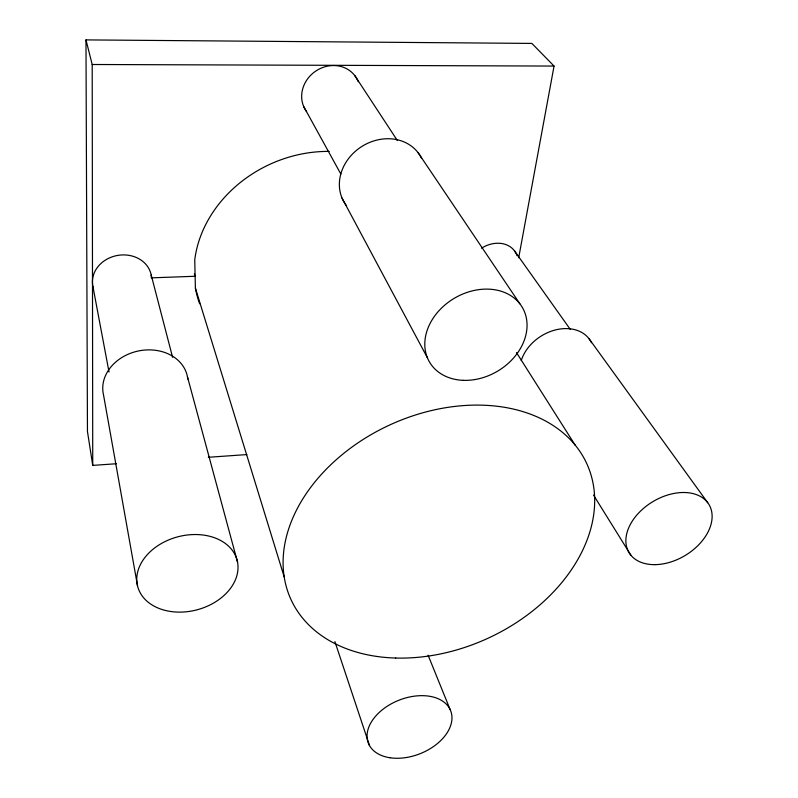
<?xml version="1.0" encoding="UTF-8"?>
<svg xmlns="http://www.w3.org/2000/svg" width="798" height="798" viewBox="0 0 798 798"><rect width="100%" height="100%" fill="white"/><g stroke="black" fill="none" stroke-linecap="round" stroke-linejoin="round"><path stroke-width="1.2" d="M518.69 257.754L554.051 66.064L531.877 43.421L85.975 39.9L87.461 431.509L92.738 465.394L116.348 463.738M208.318 457.284L246.851 454.581M85.975 39.9L92.199 64.498L554.051 66.064M589.163 338.891L707.726 502.71M514.431 250.772L570.38 329.524M418.092 152.667L519.867 303.779M354.741 75.531L397.394 140.568M516.476 352.576L575.149 445.104M593.513 495.069L631.009 555.388M303.639 106.423L340.866 174.074M342.033 198.074L427.399 357.753M428.097 655.198L450.002 709.232M334.901 641.592L369.544 745.641M194.383 273.904L195.121 276.268L151.301 277.854L151.181 274.931A29.706 25.446 -9.8 0 0 115.471 255.869A29.706 25.446 -9.8 0 0 93.546 288.786M329.225 151.411A122.194 103.85 -24.8 0 0 194.752 259.829L195.39 288.068L284.148 576.755M187.46 376.836L237.575 562.301A51.421 37.745 -14.9 0 1 168.099 611.049A51.421 37.745 -14.9 0 1 156.508 546.6A51.421 37.745 -14.9 0 1 237.575 562.301M151.181 274.931L172.597 357.324M92.947 286.642L109.027 372.018M137.535 585.872L103.491 394.761A42.932 34.913 -12.3 0 1 139.52 350.761A42.932 34.913 -12.3 0 1 187.789 379.08M92.199 64.498L92.738 465.394M346.551 205.774A44.578 38.484 -32.9 0 1 361.813 146.483A44.578 38.484 -32.9 0 1 421.633 158.393M521.254 360.586A39.521 29.925 -32.5 0 1 555.378 329.953A39.521 29.925 -32.5 0 1 591.488 342.721M199.65 303.759A122.194 103.85 -24.8 0 1 195.39 288.068M306.562 111.57A30.085 27.212 -35.5 0 1 317.684 69.875A30.085 27.212 -35.5 0 1 358.232 81.735M481.553 248.188A26.653 21.446 -33.8 0 1 517.054 255.739M395.738 658.041A162.762 117.416 -24.7 0 0 590.131 472.117A162.762 117.416 -24.7 0 0 330.791 464.745A162.762 117.416 -24.7 0 0 395.738 658.041M389.973 757.751A44.229 28.768 -21.6 0 0 451.927 716.494A44.229 28.768 -21.6 0 0 386.641 706.619A44.229 28.768 -21.6 0 0 389.973 757.751M463.309 380.337A53.855 42.384 -30.6 0 0 525.144 313.544A53.855 42.384 -30.6 0 0 439.329 310.332A53.855 42.384 -30.6 0 0 463.309 380.337M654.998 564.645A46.643 31.391 -31 0 0 711.327 510.112A46.643 31.391 -31 0 0 640.664 510.979A46.643 31.391 -31 0 0 654.998 564.645"/></g></svg>
